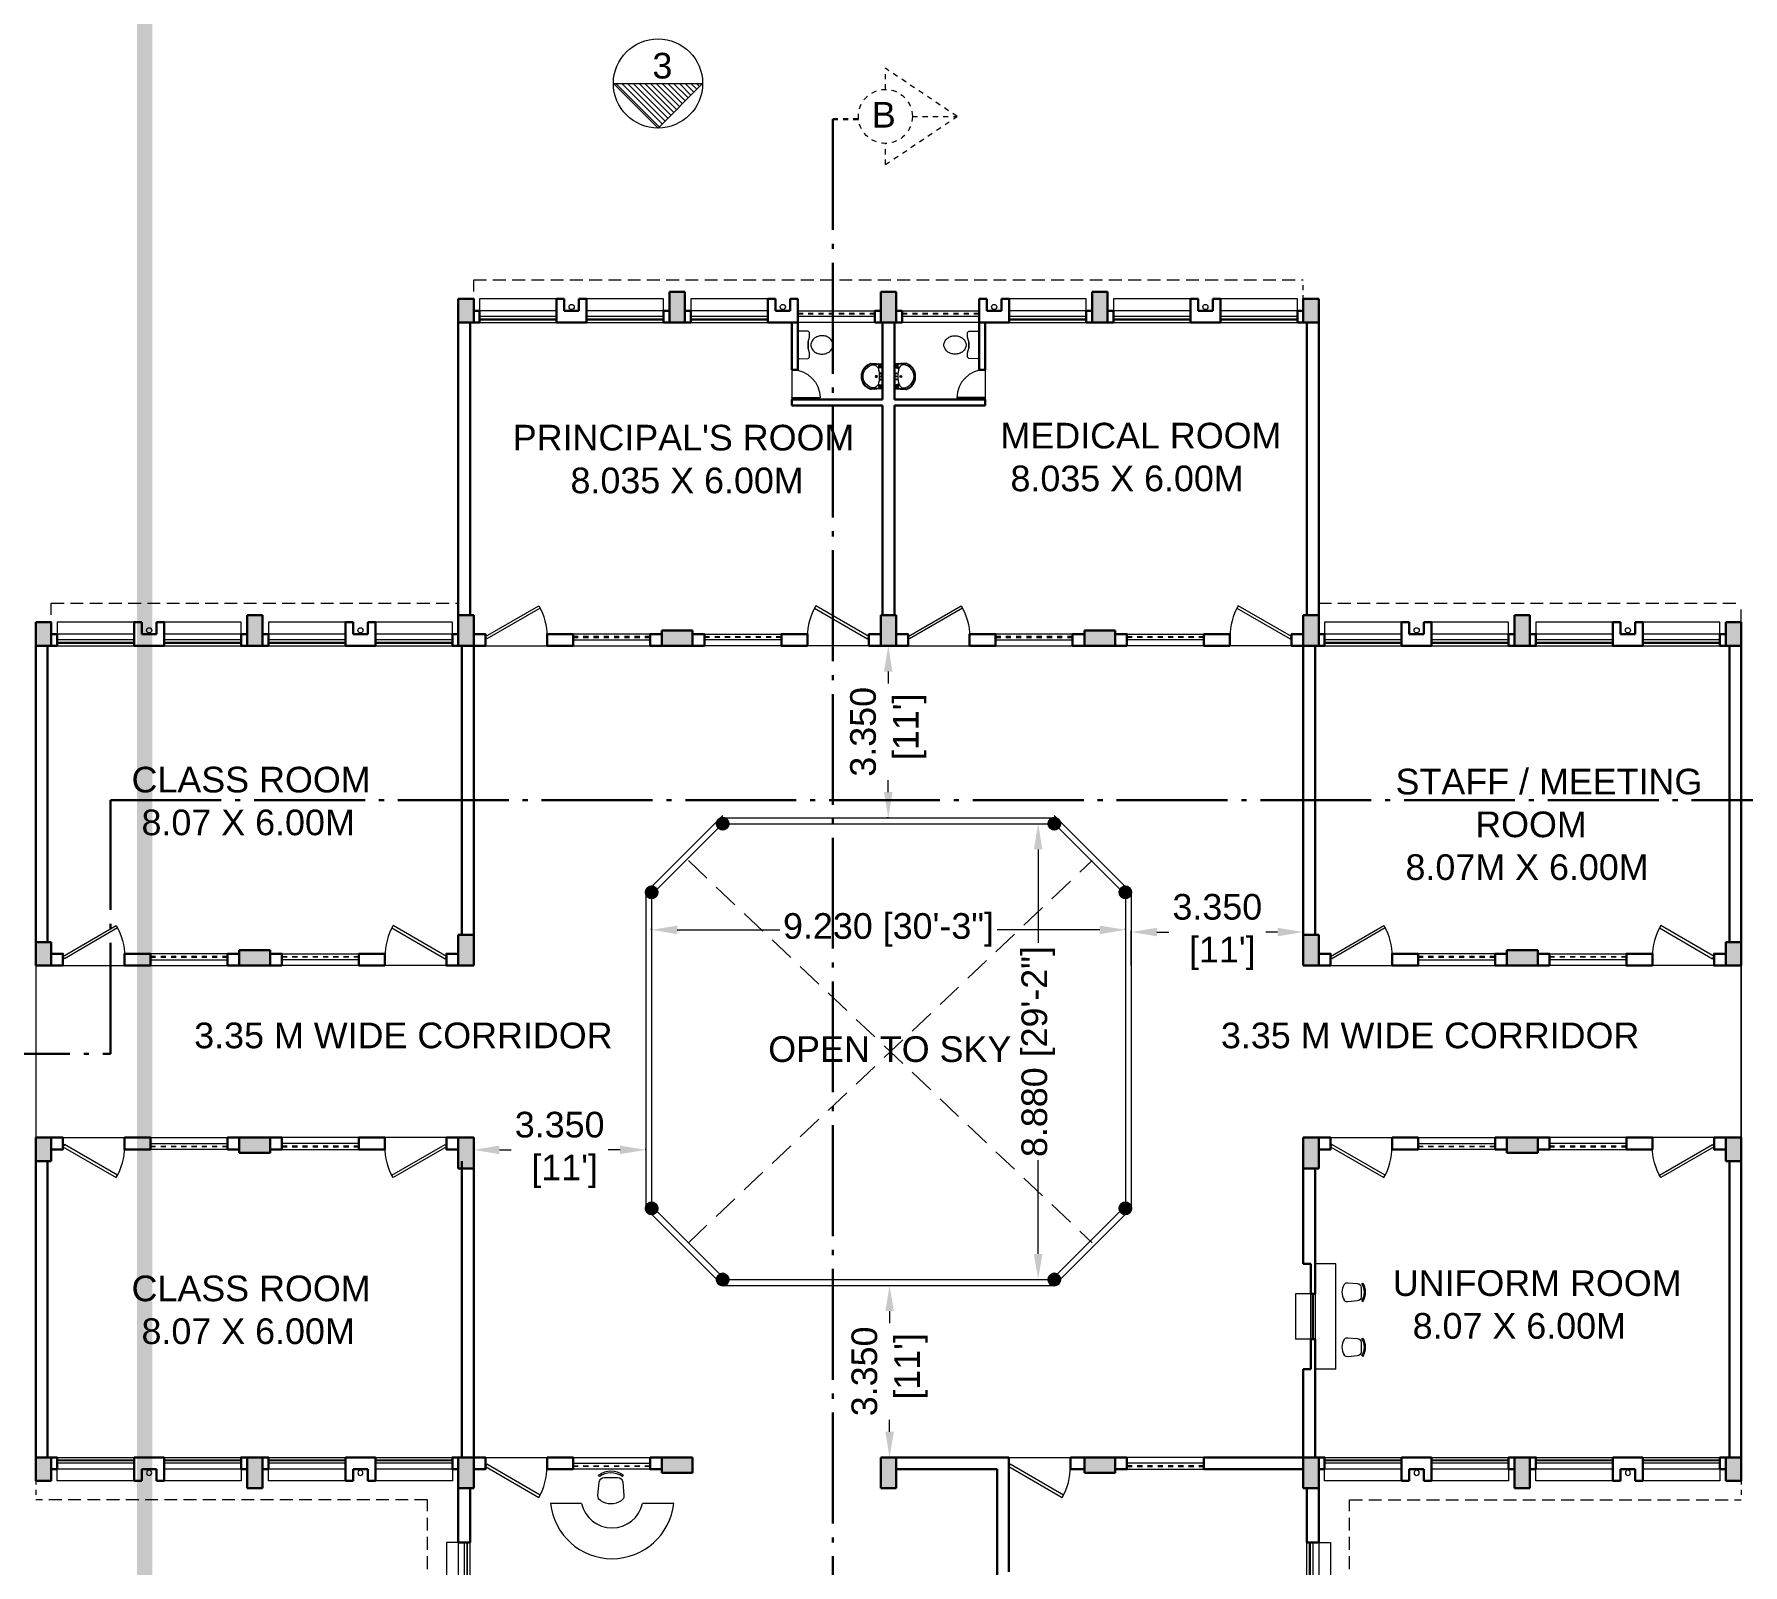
# Model space of a CAD drawing. Header units: millimetres. Extents: x 1898 to 3725, y 783 to 1532.
# Drawn here: x 2332.78 to 2366.06, y 1271 to 1300.82 of the extents above; entities that cross this region are included whole.
import ezdxf

# ---------------------------------------------------------------- set-up
doc = ezdxf.new("R2010")
doc.units = ezdxf.units.MM
for name, pattern in [('ACAD_ISO04W100', [30, 24, -3, 0, -3]), ('CENTER2', [1.125, 0.75, -0.125, 0.125, -0.125]), ('DASHED', [0.75, 0.5, -0.25]), ('DASHED2', [0.375, 0.25, -0.125])]:
    doc.linetypes.add(name, pattern=pattern)
doc.layers.get('0').update_dxf_attribs({"lineweight": 20})
doc.layers.get('Defpoints').update_dxf_attribs({"lineweight": 15})
for name, color, linetype, lineweight in [('CLL LEV.', 15, 'Continuous', 18), ('COL HATCH', 253, 'Continuous', 13), ('Column', 251, 'Continuous', 30), ('DIM', 6, 'Continuous', 18), ('Dimens', 251, 'Continuous', 18), ('Door', 54, 'Continuous', 18), ('ELEV.1', 7, 'Continuous', 20), ('expension joint', 248, 'Continuous', 18), ('Fixture', 44, 'Continuous', 13), ('Furniture', 13, 'Continuous', 13), ('Hatch', 43, 'Continuous', 13), ('PROJ.', 30, 'DASHED2', 15), ('Section', 72, 'DASHED2', 30), ('section line', 74, 'ACAD_ISO04W100', 30), ('TEXT', 7, 'Continuous', 15), ('Ventilator', 4, 'DASHED', 18), ('Wall', 7, 'Continuous', 30), ('Window', 150, 'Continuous', 15), ('Window-Wall', 7, 'Continuous', 18)]:
    doc.layers.add(name, color=color, linetype=linetype, lineweight=lineweight)
doc.styles.add('DIM', font='arial.ttf', dxfattribs={"height": 0.5})
doc.styles.add('L120', font='arial.ttf', dxfattribs={"height": 0.6})
doc.styles.get("Standard").update_dxf_attribs({"font": 'arial.ttf', "height": 0.2})
doc.dimstyles.new('DIM', dxfattribs={"dimtxt": 0.5, "dimasz": 0.5, "dimexe": 0.02, "dimexo": 0, "dimgap": 0.1, "dimtad": 0, "dimdec": 3, "dimzin": 0, "dimdsep": 46, "dimtxsty": 'DIM', "dimcen": 0, "dimclrd": 251, "dimclre": 256, "dimclrt": 7, "dimadec": 0, "dimazin": 0, "dimtfac": 1, "dimtdec": 3, "dimtofl": 0, "dimtmove": 0, "dimatfit": 3, "dimfxl": 0, "dimtolj": 1, "dimtzin": 0, "dimlwd": -1, "dimlwe": -1, "dimarcsym": 0})

# ---------------------------------------------------------------- blocks, each defined once
blk = doc.blocks.new('Elev block')
at = {"layer": 'ELEV.1'}
h = blk.add_hatch(dxfattribs=at)
h.set_pattern_fill('ANSI31', color=256, scale=0.025, style=0)
h.set_pattern_definition([(315, (37.58842, 37.29722), (-0.0561266, -0.0561266), [])])
h.paths.add_polyline_path([(39.327, 37.297), (38.458, 36.428), (37.588, 37.297)])
for p, q in [((37.588, 37.297), (39.327, 37.297)), ((38.458, 36.428), (37.588, 37.297)), ((39.327, 37.297), (38.458, 36.428))]:
    blk.add_line(p, q, dxfattribs=at)
blk.add_circle((38.458, 37.297), 0.869, dxfattribs=at)
at = {"layer": 'ELEV.1', "insert": (38.349, 37.893), "char_height": 0.5, "attachment_point": 1, "style": 'L120'}
blk.add_mtext_dynamic_manual_height_columns('3', width=0.5, gutter_width=24, heights=[0], dxfattribs=at)
blk = doc.blocks.new('A$C761723A2')
at = {"layer": 'section line', "ltscale": 0.09}
for p, q in [((39.754, 15.105), (110.31, 15.105)), ((39.754, 10.164), (39.754, 15.105)), ((31.207, 10.164), (39.754, 10.164))]:
    blk.add_line(p, q, dxfattribs=at)
blk = doc.blocks.new('BDHVBFH')
at = {"layer": 'Section', "color": 7, "linetype": 'ByBlock', "lineweight": 20, "ltscale": 0.05}
for p, q in [((5432.399, -574.787), (5431.461, -576.186)), ((5432.399, -575.66), (5432.399, -574.787)), ((5433.338, -576.186), (5432.399, -574.787)), ((5431.873, -576.186), (5431.461, -576.186)), ((5433.338, -576.186), (5432.925, -576.186))]:
    blk.add_line(p, q, dxfattribs=at)
blk.add_circle((5432.399, -576.186), 0.526, dxfattribs=at)
blk = doc.blocks.new('A$C0FE92310')
at = {"layer": 'Section', "ltscale": 0.05}
for p, q in [((7.295, 32.832), (7.795, 32.832)), ((7.295, -10.936), (7.795, -10.936))]:
    blk.add_line(p, q, dxfattribs=at)
at = {"layer": 'section line', "ltscale": 0.09}
blk.add_line((7.295, 32.832), (7.295, -10.936), dxfattribs=at)
at = {"layer": 'Section', "rotation": 270}
for p in [(584.505, 5465.283), (584.505, 5421.515)]:
    blk.add_blockref('BDHVBFH', p, dxfattribs=at)
at = {"layer": 'section line', "ltscale": 0.07, "char_height": 0.5, "attachment_point": 1}
for s, width, insert in [('B', 1.05451, (8.056, 33.167)), ("B'", 0.53707, (8.036, -10.592))]:
    blk.add_mtext_dynamic_manual_height_columns(s, width=width, gutter_width=12.5, heights=[0], dxfattribs=dict(at, insert=insert))
blk = doc.blocks.new('WINDOW 1')
at = {"layer": 'CLL LEV.'}
for p, q in [((-0.23, 0), (-0.46, 0)), ((-0.46, 0), (-0.46, -1.5)), ((-0.46, -1.5), (-0.23, -1.5))]:
    blk.add_line(p, q, dxfattribs=at)
at = {"layer": 'Window'}
for p, q in [((-0.065, 0), (-0.065, -1.5)), ((-0.05, -1.5), (-0.05, 0))]:
    blk.add_line(p, q, dxfattribs=at)
at = {"layer": 'Window-Wall'}
for p, q in [((0, 0), (-0.23, 0)), ((-0.23, 0), (-0.23, -1.5)), ((-0.115, 0), (-0.115, -1.5)), ((0, -1.5), (0, 0)), ((-0.23, -1.5), (0, -1.5))]:
    blk.add_line(p, q, dxfattribs=at)
blk = doc.blocks.new('*U18')
for p, q in [((0, 0), (0, 6)), ((40, 0), (40, 6))]:
    blk.add_line(p, q)
blk.add_lwpolyline([(0, 0), (34.6, -20), (35.5, -18.5), (0.9, 1.5)], close=True)
blk.add_arc((0, 0), 40, 330, 360)
blk = doc.blocks.new('Door')
at = {"layer": 'Door'}
blk.add_line((0, 0.18), (1.199, 0.18), dxfattribs=at)
at = {"layer": 'Door', "xscale": 0.0299845412869386, "yscale": 0.0299845412869386, "zscale": 0.0299845412869386}
blk.add_blockref('*U18', (0, 0), dxfattribs=at)
blk = doc.blocks.new('VENTILATOR')
at = {"layer": 'Ventilator', "ltscale": 0.02}
for p, q in [((-0.18, -1.5), (-0.18, 0)), ((-0.165, 0), (-0.165, -1.5))]:
    blk.add_line(p, q, dxfattribs=at)
at = {"layer": 'Window-Wall'}
for p, q in [((-0.23, 0), (0, 0)), ((-0.23, -1.5), (-0.23, 0)), ((-0.115, 0), (-0.115, -1.5)), ((0, 0), (0, -1.5)), ((-0.23, -1.5), (0, -1.5))]:
    blk.add_line(p, q, dxfattribs=at)
blk = doc.blocks.new('SHAFT')
at = {"layer": 'Fixture'}
blk.add_circle((0.327, -0.302), 0.05, dxfattribs=at)
at = {"layer": 'Wall'}
for p, q in [((0.035, 0), (0.62, 0)), ((0.035, 0), (0.035, -0.46)), ((0.185, -0.46), (0.185, -0.23)), ((0.185, -0.23), (0.47, -0.23)), ((0.47, -0.46), (0.47, -0.23)), ((0.62, 0), (0.62, -0.46)), ((0.035, -0.46), (0.185, -0.46)), ((0.62, -0.46), (0.47, -0.46))]:
    blk.add_line(p, q, dxfattribs=at)
blk = doc.blocks.new('RSA BASIN 9')
for points in [[(-0.1, -16.2, 0.340881), (10, -9, 0.074195), (10.1, -8.9), (9.5, 0), (-9.5, 0), (-10, -8.8, 0.082611), (-10, -9.2, 0.330812), (-0.1, -16.2)], [(0, -15, 0.391482), (8.9, -6.7, 0.252869), (6.5, -3.5, 0.087242), (0, -2.5, 0.079484), (-6.5, -3.5, 0.2542), (-8.8, -6.7, 0.39026), (0, -15)], [(-8.6, -2, -0.907437), (-8.4, -1.8), (-7.5, -2.6, -0.907437), (-7.6, -2.7)], [(-8.2, -1.6, -0.907437), (-8.1, -1.5), (-7.1, -2.3, -0.907437), (-7.3, -2.4)], [(-7.8, -1.3, -0.907437), (-7.7, -1.2), (-6.8, -1.9, -0.907437), (-6.9, -2.1)], [(7.8, -1.3, 0.907437), (7.7, -1.2), (6.8, -1.9, 0.907437), (6.9, -2.1)], [(8.2, -1.6, 0.907437), (8.1, -1.5), (7.1, -2.3, 0.907437), (7.3, -2.4)], [(8.6, -2, 0.907437), (8.4, -1.8), (7.5, -2.6, 0.907437), (7.6, -2.7)]]:
    blk.add_lwpolyline(points, format="xyb", close=True)
for points in [[(-5.9, -3.3), (-6.2, -3, -0.183787), (-6.2, -2.7, 0.126662), (-6.2, -2.4), (-6.6, -1.4, 0.35453), (-7.1, -1), (-8.7, -1, 0.414214), (-9.1, -1.4), (-9.6, -9.1, 0.329849), (-0.1, -15.8, 0.338736), (9.6, -8.9, 0.075632), (9.7, -8.8), (9.1, -1.4, 0.414214), (8.7, -1), (7.1, -1, 0.35453), (6.6, -1.4), (6.2, -2.4, 0.126662), (6.2, -2.7, -0.183787), (6.2, -3), (5.9, -3.3)], [(-6.2, -3.4), (-6.2, -3.3, 0.220542), (-6.5, -3.1), (-8.7, -2.8, -0.361119), (-9.2, -2.3)], [(6.2, -3.4), (6.2, -3.3, -0.220542), (6.5, -3.1), (8.7, -2.8, 0.358803), (9.2, -2.3, 0.358803)]]:
    blk.add_lwpolyline(points, format="xyb")
for centre, radius in [((-2.3, -1.6), 0.399), ((0, -4.8), 0.771), ((0, -4.8), 0.602), ((0, -1.2), 0.399), ((2.3, -1.5), 0.399)]:
    blk.add_circle(centre, radius)
blk = doc.blocks.new('ENGLISH SHEET')
at = {"layer": 'Fixture'}
for p, q in [((4663.798, 251.204), (4663.773, 251.179)), ((4663.773, 251.179), (4663.773, 250.696)), ((4663.976, 251.204), (4663.798, 251.204)), ((4664.002, 251.179), (4663.976, 251.204)), ((4663.976, 251.001), (4664.002, 251.09)), ((4663.976, 250.874), (4663.976, 251.001)), ((4663.976, 251.001), (4663.976, 250.874)), ((4664.002, 251.09), (4664.002, 251.179)), ((4663.773, 250.696), (4663.798, 250.67)), ((4663.798, 250.67), (4663.976, 250.67)), ((4664.002, 250.785), (4663.976, 250.874)), ((4663.976, 250.67), (4664.002, 250.696)), ((4664.002, 250.696), (4664.002, 250.785))]:
    blk.add_line(p, q, dxfattribs=at)
blk.add_lwpolyline([(4664.459, 250.937, 0.117036), (4664.443, 251.003, 0.104338), (4664.396, 251.063, 0.09029), (4664.321, 251.105, 0.09898), (4664.243, 251.115, 0.08237), (4664.159, 251.101, 0.09029), (4664.09, 251.063, 0.104338), (4664.043, 251.003, 0.117036), (4664.027, 250.937, 0.117036), (4664.043, 250.871, 0.104338), (4664.09, 250.811, 0.09029), (4664.159, 250.773, 0.08237), (4664.243, 250.759, 0.08237), (4664.327, 250.773, 0.09029), (4664.396, 250.811, 0.104338), (4664.443, 250.871, 0.117036)], format="xyb", close=True, dxfattribs=at)
blk = doc.blocks.new('RH 1200')
for p, q in [((21, 0), (21, 43.3)), ((21.7, 0), (21.7, 43.3)), ((-21.7, 0), (21.7, 0)), ((21.7, 0), (21, 0))]:
    blk.add_line(p, q)
at = {"extrusion": (0, 0, -1)}
blk.add_ellipse((21.7, 0), major_axis=(-30.6, 30.6), ratio=1, start_param=5.497787, end_param=7.068583, dxfattribs=at)
blk = doc.blocks.new('GHH')
at = {"layer": 'Door', "ltscale": 20}
blk.add_line((3289.697, -299.103), (3289.697, -299.853), dxfattribs=at)
at = {"layer": 'Door', "ltscale": 20, "xscale": 0.015874999996413, "yscale": 0.015874999996413, "zscale": 0.015874999996413, "rotation": 270}
blk.add_blockref('RH 1200', (3289.697, -299.479), dxfattribs=at)
blk = doc.blocks.new('chair1')
for p, q in [((527, 224), (556, 243)), ((527, -224), (556, -243))]:
    blk.add_line(p, q)
blk.add_lwpolyline([(58, 204, -0.283804), (155, 253), (416, 230, -0.389031), (510, 127), (510, -127, -0.389031), (416, -230), (155, -253, -0.283804), (58, -204)], format="xyb")
for centre, radius, start, end in [((390, 0), 390, 148.3892, 211.6108), ((201, 0), 396, 325.6197, 34.3803), ((201, 0), 430, 325.6197, 34.3803)]:
    blk.add_arc(centre, radius, start, end)
blk = doc.blocks.new('rec table')
at = {"layer": 'Fixture', "linetype": 'CENTER2'}
blk.add_line((12601.896, -1085.319), (12601.289, -1085.319), dxfattribs=at)
at = {"layer": 'Fixture'}
blk.add_line((12603.689, -1085.319), (12603.082, -1085.319), dxfattribs=at)
for radius, start, end in [(1.207, 186.2001, 353.7999), (0.607, 192.4007, 347.5993)]:
    blk.add_arc((12602.489, -1085.188), radius, start, end, dxfattribs=at)
at = {"layer": 'Fixture', "xscale": 0.001000000000426, "yscale": 0.001000000000426, "zscale": 0.001000000000426, "rotation": 90}
blk.add_blockref('chair1', (12602.467, -1085.321), dxfattribs=at)
blk = doc.blocks.new('*D632')
at = {"layer": 'Defpoints', "color": 0, "lineweight": 15, "transparency": 16777216}
for p in [(2354.151, 1283.331), (2354.151, 1282.677), (2357.501, 1282.677)]:
    blk.add_point(p, dxfattribs=at)
at = {"layer": 'DIM', "transparency": 16777216}
for p, q in [((2354.151, 1282.677), (2354.151, 1283.351)), ((2357.501, 1282.677), (2357.501, 1283.351))]:
    blk.add_line(p, q, dxfattribs=at)
at = {"layer": 'DIM', "color": 251, "transparency": 16777216}
for p, q in [((2354.651, 1283.331), (2354.883, 1283.331)), ((2357.001, 1283.331), (2356.769, 1283.331))]:
    blk.add_line(p, q, dxfattribs=at)
at = {"layer": 'DIM', "color": 251, "lineweight": 15, "transparency": 16777216}
for points in [[(2354.651, 1283.414), (2354.651, 1283.248), (2354.151, 1283.331)], [(2357.001, 1283.414), (2357.001, 1283.248), (2357.501, 1283.331)]]:
    blk.add_solid(points, dxfattribs=at)
at = {"layer": 'DIM', "color": 7, "transparency": 16777216, "insert": (2355.826, 1283.331), "char_height": 0.5, "attachment_point": 5, "style": 'DIM'}
blk.add_mtext("\\A1;3.350\\P [11']", dxfattribs=at)
blk = doc.blocks.new('*D633')
at = {"layer": 'Defpoints', "color": 0, "lineweight": 15, "transparency": 16777216}
for p in [(2341.341, 1279.087), (2344.691, 1279.087), (2344.691, 1279.087)]:
    blk.add_point(p, dxfattribs=at)
at = {"layer": 'DIM', "transparency": 16777216}
for p, q in [((2341.341, 1279.087), (2341.341, 1279.107)), ((2344.691, 1279.087), (2344.691, 1279.107))]:
    blk.add_line(p, q, dxfattribs=at)
at = {"layer": 'DIM', "color": 251, "transparency": 16777216}
for p, q in [((2341.841, 1279.087), (2342.073, 1279.087)), ((2344.191, 1279.087), (2343.959, 1279.087))]:
    blk.add_line(p, q, dxfattribs=at)
at = {"layer": 'DIM', "color": 251, "lineweight": 15, "transparency": 16777216}
for points in [[(2341.841, 1279.171), (2341.841, 1279.004), (2341.341, 1279.087)], [(2344.191, 1279.171), (2344.191, 1279.004), (2344.691, 1279.087)]]:
    blk.add_solid(points, dxfattribs=at)
at = {"layer": 'DIM', "color": 7, "transparency": 16777216, "insert": (2343.016, 1279.087), "char_height": 0.5, "attachment_point": 5, "style": 'DIM'}
blk.add_mtext("\\A1;3.350\\P [11']", dxfattribs=at)
blk = doc.blocks.new('*D634')
at = {"layer": 'Defpoints', "color": 0, "lineweight": 15, "transparency": 16777216}
for p in [(2349.416, 1288.907), (2349.421, 1288.907), (2349.421, 1285.557)]:
    blk.add_point(p, dxfattribs=at)
at = {"layer": 'DIM', "transparency": 16777216}
for p, q in [((2349.421, 1288.907), (2349.396, 1288.907)), ((2349.421, 1285.557), (2349.396, 1285.557))]:
    blk.add_line(p, q, dxfattribs=at)
at = {"layer": 'DIM', "color": 251, "transparency": 16777216}
for p, q in [((2349.416, 1288.407), (2349.416, 1288.174)), ((2349.416, 1286.057), (2349.416, 1286.289))]:
    blk.add_line(p, q, dxfattribs=at)
at = {"layer": 'DIM', "color": 251, "lineweight": 15, "transparency": 16777216}
for points in [[(2349.333, 1288.407), (2349.5, 1288.407), (2349.416, 1288.907)], [(2349.333, 1286.057), (2349.5, 1286.057), (2349.416, 1285.557)]]:
    blk.add_solid(points, dxfattribs=at)
at = {"layer": 'DIM', "color": 7, "transparency": 16777216, "insert": (2349.416, 1287.232), "char_height": 0.5, "attachment_point": 5, "rotation": 90, "style": 'DIM'}
blk.add_mtext("\\A1;3.350\\P [11']", dxfattribs=at)
blk = doc.blocks.new('*D635')
at = {"layer": 'Defpoints', "color": 0, "lineweight": 15, "transparency": 16777216}
for p in [(2349.421, 1276.447), (2349.421, 1273.097), (2349.442, 1273.097)]:
    blk.add_point(p, dxfattribs=at)
at = {"layer": 'DIM', "transparency": 16777216}
for p, q in [((2349.421, 1276.447), (2349.462, 1276.447)), ((2349.421, 1273.097), (2349.462, 1273.097))]:
    blk.add_line(p, q, dxfattribs=at)
at = {"layer": 'DIM', "color": 251, "transparency": 16777216}
for p, q in [((2349.442, 1275.947), (2349.442, 1275.714)), ((2349.442, 1273.597), (2349.442, 1273.829))]:
    blk.add_line(p, q, dxfattribs=at)
at = {"layer": 'DIM', "color": 251, "lineweight": 15, "transparency": 16777216}
for points in [[(2349.359, 1275.947), (2349.525, 1275.947), (2349.442, 1276.447)], [(2349.359, 1273.597), (2349.525, 1273.597), (2349.442, 1273.097)]]:
    blk.add_solid(points, dxfattribs=at)
at = {"layer": 'DIM', "color": 7, "transparency": 16777216, "insert": (2349.442, 1274.772), "char_height": 0.5, "attachment_point": 5, "rotation": 90, "style": 'DIM'}
blk.add_mtext("\\A1;3.350\\P [11']", dxfattribs=at)
blk = doc.blocks.new('*D636')
at = {"layer": 'Defpoints', "color": 0, "lineweight": 15, "transparency": 16777216}
for p in [(2352.336, 1285.442), (2352.336, 1285.442), (2352.336, 1276.562)]:
    blk.add_point(p, dxfattribs=at)
at = {"layer": 'DIM', "transparency": 16777216}
for p, q in [((2352.336, 1285.442), (2352.356, 1285.442)), ((2352.336, 1276.562), (2352.356, 1276.562))]:
    blk.add_line(p, q, dxfattribs=at)
at = {"layer": 'DIM', "color": 251, "transparency": 16777216}
for p, q in [((2352.336, 1284.942), (2352.336, 1283.12)), ((2352.336, 1277.062), (2352.336, 1278.884))]:
    blk.add_line(p, q, dxfattribs=at)
at = {"layer": 'DIM', "color": 251, "lineweight": 15, "transparency": 16777216}
for points in [[(2352.253, 1284.942), (2352.419, 1284.942), (2352.336, 1285.442)], [(2352.253, 1277.062), (2352.419, 1277.062), (2352.336, 1276.562)]]:
    blk.add_solid(points, dxfattribs=at)
at = {"layer": 'DIM', "color": 7, "transparency": 16777216, "insert": (2352.336, 1281.002), "char_height": 0.5, "attachment_point": 5, "rotation": 90, "style": 'DIM'}
blk.add_mtext('\\A1;8.880 [29\'-2"]', dxfattribs=at)
blk = doc.blocks.new('*D637')
at = {"layer": 'Defpoints', "color": 0, "lineweight": 15, "transparency": 16777216}
for p in [(2344.806, 1283.374), (2354.036, 1283.374), (2354.036, 1283.374)]:
    blk.add_point(p, dxfattribs=at)
at = {"layer": 'DIM', "transparency": 16777216}
for p, q in [((2344.806, 1283.374), (2344.806, 1283.394)), ((2354.036, 1283.374), (2354.036, 1283.394))]:
    blk.add_line(p, q, dxfattribs=at)
at = {"layer": 'DIM', "color": 251, "transparency": 16777216}
for p, q in [((2345.306, 1283.374), (2347.303, 1283.374)), ((2353.536, 1283.374), (2351.539, 1283.374))]:
    blk.add_line(p, q, dxfattribs=at)
at = {"layer": 'DIM', "color": 251, "lineweight": 15, "transparency": 16777216}
for points in [[(2345.306, 1283.457), (2345.306, 1283.29), (2344.806, 1283.374)], [(2353.536, 1283.457), (2353.536, 1283.29), (2354.036, 1283.374)]]:
    blk.add_solid(points, dxfattribs=at)
at = {"layer": 'DIM', "color": 7, "transparency": 16777216, "insert": (2349.421, 1283.374), "char_height": 0.5, "attachment_point": 5, "style": 'DIM'}
blk.add_mtext('\\A1;9.230 [30\'-3"]', dxfattribs=at)
blk = doc.blocks.new('CU')
at = {"layer": 'COL HATCH', "linetype": 'CENTER2'}
h = blk.add_hatch(color=256, dxfattribs=at)
h.dxf.hatch_style = 1
h.paths.add_polyline_path([(0, 0.035), (0, -0.265), (0.46, -0.265), (0.46, 0.035)])
at = {"layer": 'Column', "linetype": 'CENTER2'}
blk.add_lwpolyline([(0, 0.035), (0, -0.265), (0.46, -0.265), (0.46, 0.035), (0, 0.035)], dxfattribs=at)
blk = doc.blocks.new('C2')
at = {"layer": 'COL HATCH'}
h = blk.add_hatch(color=256, dxfattribs=at)
h.dxf.hatch_style = 1
h.paths.add_polyline_path([(0.3, 0), (0, 0), (0, -0.6), (0.3, -0.6)])
at = {"layer": 'Column'}
for p, q in [((0, 0), (0, -0.6)), ((0.3, 0), (0, 0)), ((0.3, -0.6), (0.3, 0)), ((0, -0.6), (0.3, -0.6))]:
    blk.add_line(p, q, dxfattribs=at)

msp = doc.modelspace()

# ---------------------------------------------------------------- hatches: boundary and pattern name
at = {"layer": 'Hatch'}
h = msp.add_hatch(color=7, dxfattribs=at)
h.dxf.hatch_style = 1
edge = h.paths.add_edge_path()
edge.add_arc((2346.191, 1285.4417), 0.115, 0, 360)
h = msp.add_hatch(color=7, dxfattribs=at)
h.dxf.hatch_style = 1
edge = h.paths.add_edge_path()
edge.add_arc((2352.651, 1285.4417), 0.115, 0, 360)
h = msp.add_hatch(color=7, dxfattribs=at)
h.dxf.hatch_style = 1
edge = h.paths.add_edge_path()
edge.add_arc((2344.806, 1284.1043), 0.115, 0, 360)
h = msp.add_hatch(color=7, dxfattribs=at)
h.dxf.hatch_style = 1
edge = h.paths.add_edge_path()
edge.add_arc((2354.036, 1284.1043), 0.115, 0, 360)
h = msp.add_hatch(color=7, dxfattribs=at)
h.dxf.hatch_style = 1
edge = h.paths.add_edge_path()
edge.add_arc((2344.806, 1277.9468), 0.115, 0, 360)
h = msp.add_hatch(color=7, dxfattribs=at)
h.dxf.hatch_style = 1
edge = h.paths.add_edge_path()
edge.add_arc((2354.036, 1277.9468), 0.115, 0, 360)
h = msp.add_hatch(color=7, dxfattribs=at)
h.dxf.hatch_style = 1
edge = h.paths.add_edge_path()
edge.add_arc((2346.191, 1276.5618), 0.115, 0, 360)
h = msp.add_hatch(color=7, dxfattribs=at)
h.dxf.hatch_style = 1
edge = h.paths.add_edge_path()
edge.add_arc((2352.651, 1276.5618), 0.115, 0, 360)

# ---------------------------------------------------------------- linework, layer by layer
at = {"layer": 'CLL LEV.'}
for p, q in [((2357.6466, 1276.2847), (2357.3466, 1276.2847)), ((2357.3466, 1276.2847), (2357.3466, 1275.3969)), ((2357.6466, 1275.3969), (2357.3466, 1275.3969))]:
    msp.add_line(p, q, dxfattribs=at)
at = {"layer": 'Column'}
for centre in [(2346.191, 1285.4417), (2352.651, 1285.4417), (2344.806, 1284.1043), (2354.036, 1284.1043), (2344.806, 1277.9468), (2354.036, 1277.9468), (2346.191, 1276.5618), (2352.651, 1276.5618)]:
    msp.add_circle(centre, 0.115, dxfattribs=at)
at = {"layer": 'DIM'}
for p, q in [((2344.691, 1284.1043), (2346.191, 1285.6043)), ((2344.806, 1284.0567), (2346.2386, 1285.4893)), ((2346.191, 1285.5567), (2352.651, 1285.5567)), ((2346.2386, 1285.4417), (2352.6034, 1285.4417)), ((2352.6034, 1285.4893), (2354.036, 1284.0567)), ((2352.651, 1285.6043), (2354.151, 1284.1043)), ((2344.691, 1284.1043), (2344.691, 1277.9468)), ((2344.806, 1284.0567), (2344.806, 1277.9945)), ((2354.036, 1284.0567), (2354.036, 1277.9945)), ((2354.151, 1284.1043), (2354.151, 1277.9468)), ((2344.691, 1277.9468), (2346.191, 1276.4468)), ((2344.806, 1277.9945), (2346.2386, 1276.5618)), ((2352.6034, 1276.5618), (2354.036, 1277.9945)), ((2352.651, 1276.4468), (2354.151, 1277.9468)), ((2346.191, 1276.4468), (2352.651, 1276.4468)), ((2346.2386, 1276.5618), (2352.6034, 1276.5618))]:
    msp.add_line(p, q, dxfattribs=at)
at = {"layer": 'Dimens', "color": 1, "linetype": 'DASHED', "lineweight": 15, "ltscale": 10, "const_width": 0.3}
msp.add_lwpolyline([(2296.7178, 1311.0278), (2327.9311, 1311.0278, -0.4142136), (2334.9311, 1304.0278), (2334.9311, 1265.2566, -0.4142136), (2327.9311, 1258.2566), (2296.7178, 1258.2566, -0.4142136), (2289.7178, 1265.2566), (2289.7178, 1304.0278, -0.4142136)], format="xyb", close=True, dxfattribs=at)
at = {"layer": 'expension joint'}
for p, q in [((2332.811, 1282.6768), (2332.811, 1279.3268)), ((2366.031, 1282.6768), (2366.031, 1279.3268)), ((2366.031, 1279.3268), (2366.031, 1282.6768))]:
    msp.add_line(p, q, dxfattribs=at)
at = {"layer": 'Furniture', "ltscale": 10000}
for p, q in [((2358.1368, 1276.8642), (2357.731, 1276.8642)), ((2358.1335, 1274.8175), (2358.1368, 1276.8642)), ((2358.1335, 1274.8175), (2357.731, 1274.8175))]:
    msp.add_line(p, q, dxfattribs=at)
at = {"layer": 'Hatch', "linetype": 'DASHED'}
for p, q in [((2345.5223, 1277.2764), (2353.3897, 1284.7238)), ((2345.5223, 1284.7238), (2353.3897, 1277.2764))]:
    msp.add_line(p, q, dxfattribs=at)
at = {"layer": 'PROJ.'}
for p, q in [((2341.341, 1295.4368), (2341.341, 1296.0368)), ((2341.341, 1296.0368), (2357.501, 1296.0368)), ((2333.111, 1289.1368), (2333.111, 1289.7368)), ((2333.111, 1289.7368), (2341.041, 1289.7368)), ((2357.801, 1289.1369), (2357.801, 1289.7369)), ((2357.801, 1289.7369), (2366.031, 1289.7369)), ((2366.031, 1289.3668), (2366.031, 1289.7369)), ((2340.441, 1272.2669), (2332.811, 1272.2669)), ((2340.441, 1266.7968), (2340.441, 1272.2669)), ((2358.401, 1272.2668), (2366.031, 1272.2668)), ((2358.401, 1266.7968), (2358.401, 1272.2668))]:
    msp.add_line(p, q, dxfattribs=at)
at = {"layer": 'PROJ.', "ltscale": 0.05}
for p, q in [((2357.501, 1295.4368), (2357.501, 1296.0368)), ((2332.811, 1272.8669), (2332.811, 1272.2669)), ((2366.031, 1272.8668), (2366.031, 1272.2668))]:
    msp.add_line(p, q, dxfattribs=at)
at = {"layer": 'Wall'}
for p, q in [((2341.041, 1289.5068), (2341.041, 1295.2068)), ((2341.271, 1289.5068), (2341.271, 1295.2068)), ((2347.541, 1294.287), (2347.541, 1295.2068)), ((2347.656, 1294.287), (2347.656, 1295.2068)), ((2349.306, 1293.7068), (2349.306, 1295.2068)), ((2349.536, 1293.7068), (2349.536, 1295.2068)), ((2351.186, 1294.287), (2351.186, 1295.2068)), ((2351.301, 1294.287), (2351.301, 1295.2068)), ((2357.571, 1289.5068), (2357.571, 1295.2068)), ((2357.801, 1289.5068), (2357.801, 1295.2068)), ((2347.541, 1294.287), (2347.656, 1294.287)), ((2351.301, 1294.287), (2351.186, 1294.287)), ((2347.656, 1293.7068), (2347.541, 1293.7068)), ((2347.541, 1293.7068), (2347.541, 1293.5918)), ((2349.306, 1293.7068), (2347.656, 1293.7068)), ((2349.536, 1293.7068), (2351.186, 1293.7068)), ((2351.186, 1293.7068), (2351.301, 1293.7068)), ((2351.301, 1293.7068), (2351.301, 1293.5918)), ((2349.306, 1293.5918), (2347.541, 1293.5918)), ((2349.306, 1289.5068), (2349.306, 1293.5918)), ((2349.306, 1289.5068), (2349.306, 1293.5918)), ((2349.536, 1289.5068), (2349.536, 1293.5918)), ((2349.536, 1289.5068), (2349.536, 1293.5918)), ((2349.536, 1293.5918), (2351.301, 1293.5918)), ((2332.811, 1288.9068), (2332.811, 1283.1368)), ((2333.041, 1288.9068), (2333.041, 1283.1368)), ((2341.111, 1283.2768), (2341.111, 1288.9068)), ((2341.341, 1283.2768), (2341.341, 1288.9068)), ((2357.501, 1283.2768), (2357.501, 1288.9069)), ((2357.731, 1283.2768), (2357.731, 1288.9069)), ((2365.801, 1283.1368), (2365.801, 1288.9068)), ((2366.031, 1283.1368), (2366.031, 1288.9068)), ((2332.811, 1273.0969), (2332.811, 1278.8668)), ((2333.041, 1273.0969), (2333.041, 1278.8668)), ((2341.111, 1278.8668), (2341.111, 1273.0968)), ((2341.341, 1278.8668), (2341.341, 1273.0968)), ((2357.501, 1278.7268), (2357.501, 1276.865)), ((2357.731, 1278.7268), (2357.731, 1276.3557)), ((2365.801, 1278.8668), (2365.801, 1273.0968)), ((2366.031, 1278.8668), (2366.031, 1273.0968)), ((2357.6466, 1276.865), (2357.501, 1276.865)), ((2357.6466, 1276.2847), (2357.6466, 1276.865)), ((2357.731, 1276.2847), (2357.731, 1276.865)), ((2357.6466, 1276.2847), (2357.731, 1276.2847)), ((2357.6466, 1274.8175), (2357.6466, 1275.3969)), ((2357.6466, 1275.3969), (2357.731, 1275.3969)), ((2357.731, 1273.0968), (2357.731, 1275.3969)), ((2357.501, 1274.8175), (2357.501, 1273.0968)), ((2357.6466, 1274.8175), (2357.501, 1274.8175)), ((2351.766, 1273.0968), (2349.571, 1273.0968)), ((2351.766, 1273.0968), (2351.766, 1270.8694)), ((2351.536, 1272.8672), (2349.571, 1272.8672)), ((2351.536, 1272.8672), (2351.536, 1270.6394)), ((2341.041, 1272.4969), (2341.041, 1271.4394)), ((2341.271, 1272.4969), (2341.271, 1271.4394)), ((2357.571, 1272.4968), (2357.571, 1271.4393)), ((2357.801, 1272.4968), (2357.801, 1271.4393)), ((2341.041, 1271.4394), (2341.271, 1271.4394)), ((2357.801, 1271.4393), (2357.571, 1271.4393))]:
    msp.add_line(p, q, dxfattribs=at)
for points in [[(2341.456, 1295.4369), (2341.456, 1295.2069), (2341.341, 1295.2069), (2341.341, 1295.4369), (2341.456, 1295.4369)], [(2341.456, 1295.4368), (2341.456, 1295.2068), (2341.341, 1295.2068), (2341.341, 1295.4368), (2341.456, 1295.4368)], [(2345.156, 1295.4368), (2345.156, 1295.2068), (2345.041, 1295.2068), (2345.041, 1295.4368), (2345.156, 1295.4368)], [(2345.571, 1295.4368), (2345.571, 1295.2068), (2345.456, 1295.2068), (2345.456, 1295.4368), (2345.571, 1295.4368)], [(2349.271, 1295.4368), (2349.271, 1295.2068), (2349.156, 1295.2068), (2349.156, 1295.4368), (2349.271, 1295.4368)], [(2349.686, 1295.4369), (2349.686, 1295.2069), (2349.571, 1295.2069), (2349.571, 1295.4369), (2349.686, 1295.4369)], [(2349.686, 1295.4368), (2349.686, 1295.2068), (2349.571, 1295.2068), (2349.571, 1295.4368), (2349.686, 1295.4368)], [(2353.386, 1295.4368), (2353.386, 1295.2068), (2353.271, 1295.2068), (2353.271, 1295.4368), (2353.386, 1295.4368)], [(2353.801, 1295.4368), (2353.801, 1295.2068), (2353.686, 1295.2068), (2353.686, 1295.4368), (2353.801, 1295.4368)], [(2357.501, 1295.4368), (2357.501, 1295.2068), (2357.386, 1295.2068), (2357.386, 1295.4368), (2357.501, 1295.4368)], [(2333.226, 1289.1368), (2333.226, 1288.9068), (2333.111, 1288.9068), (2333.111, 1289.1368), (2333.226, 1289.1368)], [(2333.226, 1289.1368), (2333.226, 1288.9068), (2333.111, 1288.9068), (2333.111, 1289.1368), (2333.226, 1289.1368)], [(2336.926, 1289.1368), (2336.926, 1288.9068), (2336.811, 1288.9068), (2336.811, 1289.1368), (2336.926, 1289.1368)], [(2337.341, 1289.1368), (2337.341, 1288.9068), (2337.226, 1288.9068), (2337.226, 1289.1368), (2337.341, 1289.1368)], [(2341.041, 1289.1368), (2341.041, 1288.9068), (2340.926, 1288.9068), (2340.926, 1289.1368), (2341.041, 1289.1368)], [(2341.341, 1288.9068), (2341.341, 1289.1368), (2341.571, 1289.1368), (2341.571, 1288.9068), (2341.341, 1288.9068)], [(2344.776, 1288.9068), (2344.776, 1289.1368), (2345.006, 1289.1368), (2345.006, 1288.9068), (2344.776, 1288.9068)], [(2345.836, 1288.9068), (2345.836, 1289.1368), (2345.606, 1289.1368), (2345.606, 1288.9068), (2345.836, 1288.9068)], [(2349.271, 1288.9068), (2349.271, 1289.1368), (2349.041, 1289.1368), (2349.041, 1288.9068), (2349.271, 1288.9068)], [(2349.571, 1288.9068), (2349.571, 1289.1368), (2349.801, 1289.1368), (2349.801, 1288.9068), (2349.571, 1288.9068)], [(2353.006, 1288.9068), (2353.006, 1289.1368), (2353.236, 1289.1368), (2353.236, 1288.9068), (2353.006, 1288.9068)], [(2354.066, 1288.9068), (2354.066, 1289.1368), (2353.836, 1289.1368), (2353.836, 1288.9068), (2354.066, 1288.9068)], [(2357.501, 1288.9068), (2357.501, 1289.1368), (2357.271, 1289.1368), (2357.271, 1288.9068), (2357.501, 1288.9068)], [(2357.916, 1289.1369), (2357.916, 1288.9069), (2357.801, 1288.9069), (2357.801, 1289.1369), (2357.916, 1289.1369)], [(2357.916, 1289.1368), (2357.916, 1288.9068), (2357.801, 1288.9068), (2357.801, 1289.1368), (2357.916, 1289.1368)], [(2361.616, 1289.1368), (2361.616, 1288.9068), (2361.501, 1288.9068), (2361.501, 1289.1368), (2361.616, 1289.1368)], [(2362.031, 1289.1368), (2362.031, 1288.9068), (2361.916, 1288.9068), (2361.916, 1289.1368), (2362.031, 1289.1368)], [(2365.731, 1289.1368), (2365.731, 1288.9068), (2365.616, 1288.9068), (2365.616, 1289.1368), (2365.731, 1289.1368)], [(2333.111, 1282.6768), (2333.111, 1282.9068), (2333.341, 1282.9068), (2333.341, 1282.6768), (2333.111, 1282.6768)], [(2336.546, 1282.6768), (2336.546, 1282.9068), (2336.776, 1282.9068), (2336.776, 1282.6768), (2336.546, 1282.6768)], [(2337.606, 1282.6768), (2337.606, 1282.9068), (2337.376, 1282.9068), (2337.376, 1282.6768), (2337.606, 1282.6768)], [(2341.041, 1282.6768), (2341.041, 1282.9068), (2340.811, 1282.9068), (2340.811, 1282.6768), (2341.041, 1282.6768)], [(2357.801, 1282.6769), (2357.801, 1282.9069), (2358.031, 1282.9069), (2358.031, 1282.6769), (2357.801, 1282.6769)], [(2361.236, 1282.6769), (2361.236, 1282.9069), (2361.466, 1282.9069), (2361.466, 1282.6769), (2361.236, 1282.6769)], [(2362.296, 1282.6769), (2362.296, 1282.9069), (2362.066, 1282.9069), (2362.066, 1282.6769), (2362.296, 1282.6769)], [(2365.731, 1282.6769), (2365.731, 1282.9069), (2365.501, 1282.9069), (2365.501, 1282.6769), (2365.731, 1282.6769)], [(2333.111, 1279.3268), (2333.111, 1279.0968), (2333.341, 1279.0968), (2333.341, 1279.3268), (2333.111, 1279.3268)], [(2336.546, 1279.3268), (2336.546, 1279.0968), (2336.776, 1279.0968), (2336.776, 1279.3268), (2336.546, 1279.3268)], [(2337.606, 1279.3268), (2337.606, 1279.0968), (2337.376, 1279.0968), (2337.376, 1279.3268), (2337.606, 1279.3268)], [(2341.041, 1279.3268), (2341.041, 1279.0968), (2340.811, 1279.0968), (2340.811, 1279.3268), (2341.041, 1279.3268)], [(2357.801, 1279.3268), (2357.801, 1279.0968), (2358.031, 1279.0968), (2358.031, 1279.3268), (2357.801, 1279.3268)], [(2361.236, 1279.3268), (2361.236, 1279.0968), (2361.466, 1279.0968), (2361.466, 1279.3268), (2361.236, 1279.3268)], [(2362.296, 1279.3268), (2362.296, 1279.0968), (2362.066, 1279.0968), (2362.066, 1279.3268), (2362.296, 1279.3268)], [(2365.731, 1279.3268), (2365.731, 1279.0968), (2365.501, 1279.0968), (2365.501, 1279.3268), (2365.731, 1279.3268)], [(2333.226, 1272.8669), (2333.226, 1273.0969), (2333.111, 1273.0969), (2333.111, 1272.8669), (2333.226, 1272.8669)], [(2333.226, 1272.8669), (2333.226, 1273.0969), (2333.111, 1273.0969), (2333.111, 1272.8669), (2333.226, 1272.8669)], [(2336.926, 1272.8669), (2336.926, 1273.0969), (2336.811, 1273.0969), (2336.811, 1272.8669), (2336.926, 1272.8669)], [(2337.341, 1272.8669), (2337.341, 1273.0969), (2337.226, 1273.0969), (2337.226, 1272.8669), (2337.341, 1272.8669)], [(2341.041, 1272.8669), (2341.041, 1273.0969), (2340.926, 1273.0969), (2340.926, 1272.8669), (2341.041, 1272.8669)], [(2341.341, 1273.0968), (2341.341, 1272.8668), (2341.571, 1272.8668), (2341.571, 1273.0968), (2341.341, 1273.0968)], [(2344.776, 1273.0968), (2344.776, 1272.8668), (2345.006, 1272.8668), (2345.006, 1273.0968), (2344.776, 1273.0968)], [(2354.066, 1273.0968), (2354.066, 1272.8668), (2353.836, 1272.8668), (2353.836, 1273.0968), (2354.066, 1273.0968)], [(2357.501, 1273.0968), (2357.501, 1272.8668), (2355.566, 1272.8668), (2355.566, 1273.0968), (2357.501, 1273.0968)], [(2357.916, 1272.8668), (2357.916, 1273.0968), (2357.801, 1273.0968), (2357.801, 1272.8668), (2357.916, 1272.8668)], [(2357.916, 1272.8668), (2357.916, 1273.0968), (2357.801, 1273.0968), (2357.801, 1272.8668), (2357.916, 1272.8668)], [(2361.616, 1272.8668), (2361.616, 1273.0968), (2361.501, 1273.0968), (2361.501, 1272.8668), (2361.616, 1272.8668)], [(2362.031, 1272.8668), (2362.031, 1273.0968), (2361.916, 1273.0968), (2361.916, 1272.8668), (2362.031, 1272.8668)], [(2365.731, 1272.8668), (2365.731, 1273.0968), (2365.616, 1273.0968), (2365.616, 1272.8668), (2365.731, 1272.8668)]]:
    msp.add_lwpolyline(points, dxfattribs=at)
for points in [[(2342.7704, 1288.9067), (2342.7704, 1289.1368), (2343.276, 1289.1368), (2343.276, 1288.9067)], [(2347.8416, 1288.9067), (2347.8416, 1289.1368), (2347.336, 1289.1368), (2347.336, 1288.9067)], [(2351.0004, 1288.9067), (2351.0004, 1289.1368), (2351.506, 1289.1368), (2351.506, 1288.9067)], [(2356.0716, 1288.9067), (2356.0716, 1289.1368), (2355.566, 1289.1368), (2355.566, 1288.9067)], [(2334.5404, 1282.6767), (2334.5404, 1282.9068), (2335.046, 1282.9068), (2335.046, 1282.6767)], [(2339.6116, 1282.6767), (2339.6116, 1282.9068), (2339.106, 1282.9068), (2339.106, 1282.6767)], [(2359.2304, 1282.6767), (2359.2304, 1282.9069), (2359.736, 1282.9069), (2359.736, 1282.6767)], [(2364.3016, 1282.6767), (2364.3016, 1282.9069), (2363.796, 1282.9069), (2363.796, 1282.6767)], [(2334.5404, 1279.327), (2334.5404, 1279.0968), (2335.046, 1279.0968), (2335.046, 1279.327)], [(2339.6116, 1279.327), (2339.6116, 1279.0968), (2339.106, 1279.0968), (2339.106, 1279.327)], [(2359.2304, 1279.327), (2359.2304, 1279.0968), (2359.736, 1279.0968), (2359.736, 1279.327)], [(2364.3016, 1279.327), (2364.3016, 1279.0968), (2363.796, 1279.0968), (2363.796, 1279.327)], [(2342.7704, 1273.097), (2342.7704, 1272.8668), (2343.276, 1272.8668), (2343.276, 1273.097)], [(2352.9654, 1273.0968), (2352.9654, 1272.8667), (2353.236, 1272.8665), (2353.236, 1273.0968)]]:
    msp.add_lwpolyline(points, close=True, dxfattribs=at)
at = {"layer": 'Window', "ltscale": 0.05}
for p, q in [((2357.6792, 1275.3969), (2357.6792, 1276.2847)), ((2357.7023, 1275.3969), (2357.7023, 1276.2847))]:
    msp.add_line(p, q, dxfattribs=at)
at = {"layer": 'Window-Wall'}
for p, q in [((2357.6466, 1275.3969), (2357.6466, 1276.2847)), ((2357.731, 1276.2847), (2357.731, 1275.3969))]:
    msp.add_line(p, q, dxfattribs=at)

# ---------------------------------------------------------------- block references
at = {"lineweight": 15}
for name, p in [('A$C0FE92310', (2341.041, 1266.3368)), ('A$C761723A2', (2294.5101, 1270.7968))]:
    msp.add_blockref(name, p, dxfattribs=at)
at = {"layer": 'Column', "color": 5}
for p in [(2345.156, 1295.8068), (2349.271, 1295.8068), (2353.386, 1295.8068), (2336.926, 1289.5068), (2341.041, 1289.5068), (2349.271, 1289.5068), (2357.501, 1289.5068), (2361.616, 1289.5068), (2341.041, 1283.2768), (2357.501, 1283.2768)]:
    msp.add_blockref('C2', p, dxfattribs=at)
at = {"layer": 'Column', "linetype": 'CENTER2', "rotation": 270}
for p in [(2341.306, 1295.6668), (2357.766, 1295.6668), (2333.076, 1289.3668), (2365.996, 1289.3668), (2333.076, 1283.1368), (2365.996, 1283.1368), (2333.076, 1279.3268)]:
    msp.add_blockref('CU', p, dxfattribs=at)
at = {"layer": 'Column', "color": 5, "rotation": 270}
for p in [(2345.606, 1289.2068), (2353.836, 1289.2068), (2337.376, 1282.9768), (2362.066, 1282.9769)]:
    msp.add_blockref('C2', p, dxfattribs=at)
at = {"layer": 'Column', "color": 5, "xscale": -1}
for p, rotation in [((2337.376, 1279.0268), 270), ((2341.041, 1278.7268), 180), ((2357.501, 1278.7268), 180), ((2362.066, 1279.0268), 270), ((2336.926, 1272.4969), 180), ((2341.041, 1272.4969), 180), ((2345.606, 1272.7968), 270), ((2349.271, 1272.4968), 180), ((2353.836, 1272.7968), 270), ((2357.501, 1272.4968), 180), ((2361.616, 1272.4968), 180)]:
    msp.add_blockref('C2', p, dxfattribs=dict(at, rotation=rotation))
at = {"layer": 'Column', "linetype": 'CENTER2', "xscale": -1, "rotation": 270}
for p in [(2365.996, 1278.8668), (2333.076, 1272.6369), (2365.996, 1272.6369)]:
    msp.add_blockref('CU', p, dxfattribs=at)
at = {"layer": 'Dimens', "lineweight": 15}
msp.add_blockref('Elev block', (2306.4735, 1262.5668), dxfattribs=at)
at = {"layer": 'Door'}
for p, xscale, yscale, zscale, rotation in [((-284.3655, 1531.9539), 0.8000000001374454, 0.8000000001374454, 0.8000000001374454, 0.03572769294313116), ((4983.2075, 1531.9539), -0.8000000001374454, 0.8000000001375156, 0.8000000001375143, 359.9642723070568)]:
    msp.add_blockref('GHH', p, dxfattribs=dict(at, xscale=xscale, yscale=yscale, zscale=zscale, rotation=rotation))
at = {"layer": 'expension joint', "color": 3}
msp.add_blockref('rec table', (-10258.4525, 2357.518), dxfattribs=at)
at = {"layer": 'Fixture', "extrusion": (0, 0, -1), "xscale": -1, "zscale": -1, "rotation": 359.9487062662492}
msp.add_blockref('ENGLISH SHEET', (2315.8904, 1039.6566), dxfattribs=at)
at = {"layer": 'Fixture', "extrusion": (0, 0, -1), "zscale": -1, "rotation": 0.05129373374423176}
msp.add_blockref('ENGLISH SHEET', (-7014.7324, 1039.6566), dxfattribs=at)
at = {"layer": 'Fixture', "ltscale": 10000, "extrusion": (0, 0, -1)}
for p, xscale, yscale, zscale, rotation in [((-2349.306, 1294.1568), 0.02543261667546474, 0.02543261667546474, -0.0254326166754069, 89.95360362113973), ((-2349.5377, 1294.1568), -0.02543261667546474, 0.02543261667540264, -0.02543261667546474, 270.0463963788603)]:
    msp.add_blockref('RSA BASIN 9', p, dxfattribs=dict(at, xscale=xscale, yscale=yscale, zscale=zscale, rotation=rotation))
at = {"layer": 'Furniture', "ltscale": 10000, "xscale": 0.0007336970477354043, "yscale": 0.0007336970477354043, "zscale": 0.0007336970477354043}
for p in [(2358.2526, 1276.3139, 0.0019), (2358.2526, 1275.2432, 0.0019)]:
    msp.add_blockref('chair1', p, dxfattribs=at)
at = {"layer": 'Wall'}
for name, p, rotation in [('WINDOW 1', (2342.956, 1295.2068), 270), ('SHAFT', (2343.576, 1295.2068), 180), ('WINDOW 1', (2345.041, 1295.2068), 270), ('WINDOW 1', (2347.071, 1295.2068), 270), ('SHAFT', (2347.691, 1295.2068), 180), ('VENTILATOR', (2349.156, 1295.2068), 270), ('VENTILATOR', (2351.186, 1295.2069), 270), ('SHAFT', (2351.806, 1295.2068), 180), ('WINDOW 1', (2353.271, 1295.2068), 270), ('WINDOW 1', (2355.301, 1295.2068), 270), ('SHAFT', (2355.921, 1295.2068), 180), ('WINDOW 1', (2357.386, 1295.2068), 270), ('WINDOW 1', (2334.726, 1288.9068), 270), ('SHAFT', (2335.346, 1288.9068), 180), ('WINDOW 1', (2336.811, 1288.9068), 270), ('WINDOW 1', (2338.841, 1288.9068), 270), ('SHAFT', (2339.461, 1288.9068), 180), ('WINDOW 1', (2340.926, 1288.9068), 270), ('Door', (2349.041, 1289.0866), 180), ('Door', (2357.271, 1289.0866), 180), ('WINDOW 1', (2359.416, 1288.9068), 270), ('SHAFT', (2360.036, 1288.9068), 180), ('WINDOW 1', (2361.501, 1288.9068), 270), ('WINDOW 1', (2363.531, 1288.9068), 270), ('SHAFT', (2364.151, 1288.9068), 180), ('WINDOW 1', (2365.616, 1288.9068), 270), ('VENTILATOR', (2347.336, 1288.9068), 270), ('VENTILATOR', (2355.566, 1288.9068), 270), ('Door', (2340.811, 1282.8566), 180), ('Door', (2365.501, 1282.8566), 180), ('VENTILATOR', (2339.106, 1282.6768), 270), ('VENTILATOR', (2363.796, 1282.6769), 270), ('VENTILATOR', (2335.046, 1279.3268), 90), ('VENTILATOR', (2359.736, 1279.3268), 90), ('VENTILATOR', (2343.276, 1273.0968), 90)]:
    msp.add_blockref(name, p, dxfattribs=dict(at, rotation=rotation))
at = {"layer": 'Wall', "xscale": -1}
for name, p, rotation in [('Door', (2341.571, 1289.0866), 180), ('Door', (2349.801, 1289.0866), 180), ('VENTILATOR', (2343.276, 1288.9068), 90), ('VENTILATOR', (2351.506, 1288.9068), 90), ('Door', (2333.341, 1282.8566), 180), ('Door', (2358.031, 1282.8566), 180), ('VENTILATOR', (2335.046, 1282.6768), 90), ('VENTILATOR', (2359.736, 1282.6769), 90), ('VENTILATOR', (2339.106, 1279.3268), 270), ('VENTILATOR', (2363.796, 1279.3268), 270), ('WINDOW 1', (2334.726, 1273.0969), 270), ('WINDOW 1', (2336.811, 1273.0969), 270), ('WINDOW 1', (2338.841, 1273.0969), 270), ('WINDOW 1', (2340.926, 1273.0969), 270), ('VENTILATOR', (2355.566, 1273.0968), 270), ('WINDOW 1', (2359.416, 1273.0968), 270), ('WINDOW 1', (2361.501, 1273.0968), 270), ('WINDOW 1', (2363.531, 1273.0968), 270), ('WINDOW 1', (2365.616, 1273.0968), 270)]:
    msp.add_blockref(name, p, dxfattribs=dict(at, rotation=rotation))
at = {"layer": 'Wall'}
for name, p in [('Door', (2333.341, 1279.1471)), ('Door', (2358.031, 1279.1471)), ('Door', (2341.571, 1272.9171)), ('Door', (2351.766, 1272.9169)), ('WINDOW 1', (2341.271, 1271.4394))]:
    msp.add_blockref(name, p, dxfattribs=at)
at = {"layer": 'Wall', "xscale": -1}
for name, p in [('Door', (2340.811, 1279.1471)), ('Door', (2365.501, 1279.1471)), ('SHAFT', (2335.346, 1273.0969)), ('SHAFT', (2339.461, 1273.0969)), ('SHAFT', (2360.036, 1273.0968)), ('SHAFT', (2364.151, 1273.0968)), ('WINDOW 1', (2357.571, 1271.4393))]:
    msp.add_blockref(name, p, dxfattribs=at)

# ---------------------------------------------------------------- texts
at = {"layer": 'TEXT', "lineweight": 30, "char_height": 0.5, "attachment_point": 1, "style": 'L120'}
for s, insert, width in [("\\pi0.057043;PRINCIPAL'S ROOM\\P\\pi0.98832; 8.035 X 6.00M", (2342.045, 1293.2131), 6.661152), ('{\\fArial|b0|i0|c0|p34;MEDICAL ROOM\\P 8.035 X 6.00M}', (2351.6033, 1293.2528), 5.381016), ('{\\fArial|b0|i0|c0|p34;CLASS ROOM\\P 8.07 X 6.00M}', (2334.6766, 1286.5511), 4.656437), ('{\\fArial|b0|i0|c0|p34;STAFF / MEETING \\P        ROOM\\P 8.07M X 6.00M}', (2359.2974, 1286.5126), 9.930816), ('3.35 M WIDE CORRIDOR ', (2335.897, 1281.5674), 9.930816), ('3.35 M WIDE CORRIDOR ', (2355.8966, 1281.5674), 9.930816), ('{\\fArial|b0|i0|c0|p34;OPEN TO SKY}', (2347.0786, 1281.3005), 9.930816), ('{\\fArial|b0|i0|c0|p34;UNIFORM ROOM\\P  8.07 X 6.00M}', (2359.243, 1276.7422), 9.930816), ('{\\fArial|b0|i0|c0|p34;CLASS ROOM\\P 8.07 X 6.00M}', (2334.6766, 1276.6387), 4.822281)]:
    msp.add_mtext(s, dxfattribs=dict(at, insert=insert, width=width))

# ---------------------------------------------------------------- dimensions: what is measured, and where the dimension line sits
at = {"layer": 'DIM'}
for base, p1, p2, picture, middle in [((2349.4162, 1288.9068), (2349.421, 1285.5567), (2349.421, 1288.9068), '*D634', (2349.4162, 1287.2318)), ((2349.4419, 1273.0968), (2349.421, 1276.4468), (2349.421, 1273.0968), '*D635', (2349.4419, 1274.7718))]:
    dim = msp.add_linear_dim(base=base, p1=p1, p2=p2, angle=90, text='<>\\P[]', dimstyle='DIM', override={"dimtxt": 0.5, "dimarcsym": 1}, dxfattribs=at)
    dim.commit()
    dim.dimension.update_dxf_attribs({"geometry": picture, "text_midpoint": middle})
dim = msp.add_linear_dim(base=(2352.3359, 1285.4417), p1=(2352.3359, 1276.5618), p2=(2352.3359, 1285.4417), angle=90, dimstyle='DIM', override={"dimtxt": 0.5, "dimarcsym": 1}, dxfattribs=at)
dim.commit()
dim.dimension.update_dxf_attribs({"geometry": '*D636', "text_midpoint": (2352.3359, 1281.0018), "dimtype": 160})
dim = msp.add_linear_dim(base=(2354.036, 1283.3738), p1=(2344.806, 1283.3738), p2=(2354.036, 1283.3738), dimstyle='DIM', override={"dimtxt": 0.5, "dimarcsym": 1}, dxfattribs=at)
dim.commit()
dim.dimension.update_dxf_attribs({"geometry": '*D637', "text_midpoint": (2349.421, 1283.3738), "dimtype": 160})
dim = msp.add_linear_dim(base=(2354.151, 1283.3311), p1=(2357.501, 1282.6768), p2=(2354.151, 1282.6768), text='<>\\P[]', dimstyle='DIM', override={"dimtxt": 0.5, "dimarcsym": 1}, dxfattribs=at)
dim.commit()
dim.dimension.update_dxf_attribs({"geometry": '*D632', "text_midpoint": (2355.826, 1283.3311), "dimtype": 160})
dim = msp.add_linear_dim(base=(2344.691, 1279.0875), p1=(2341.341, 1279.0875), p2=(2344.691, 1279.0875), text='<>\\P[]', dimstyle='DIM', override={"dimtxt": 0.5, "dimarcsym": 1}, dxfattribs=at)
dim.commit()
dim.dimension.update_dxf_attribs({"geometry": '*D633', "text_midpoint": (2343.016, 1279.0875)})

doc.saveas('drawing.dxf')
